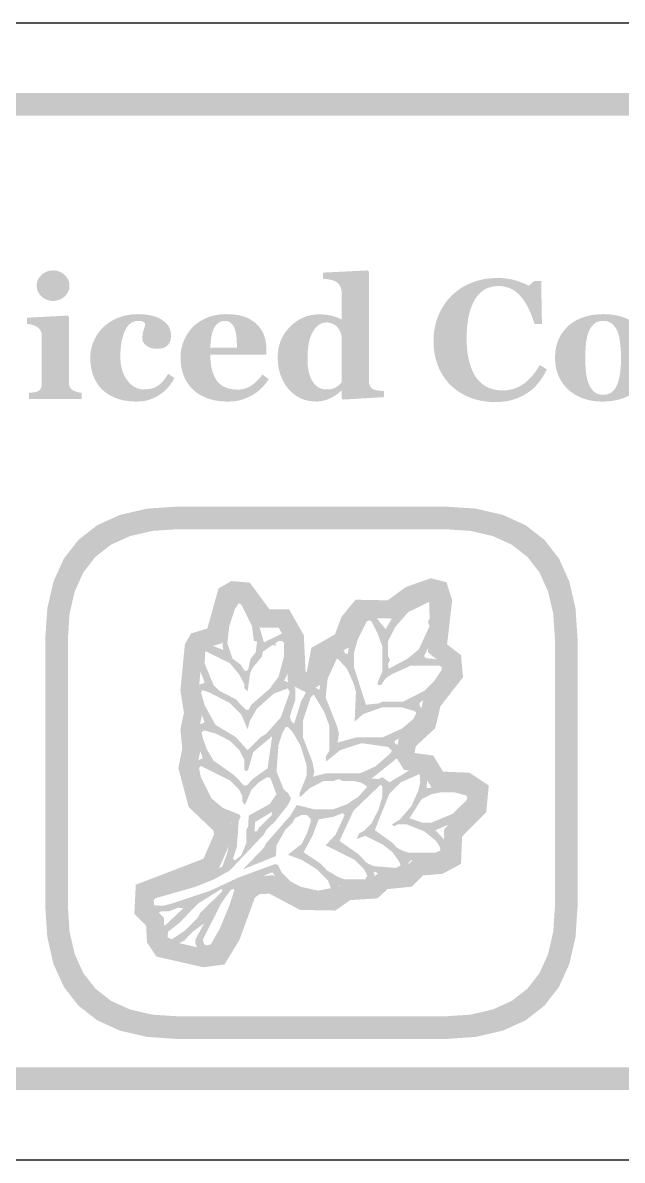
# Model space of a CAD drawing. Header units: millimetres. Extents: x 6 to 297, y 55 to 451.
# Drawn here: x 223.5 to 234.09, y 362.16 to 382.24 of the extents above; entities that cross this region are included whole.
import ezdxf

# ---------------------------------------------------------------- set-up
doc = ezdxf.new("R2010")
doc.units = ezdxf.units.MM
doc.layers.add('CUT', color=1, linetype='Continuous')
doc.layers.add('RASTER', color=7, linetype='Continuous')

msp = doc.modelspace()

# ---------------------------------------------------------------- hatches: boundary and pattern name
at = {"layer": 'RASTER'}
h = msp.add_hatch(color=7, dxfattribs=at)
h.paths.add_polyline_path([(208.2, 378.8), (208.234, 379.316), (208.337, 379.763), (208.509, 380.141), (208.75, 380.45), (209.059, 380.691), (209.438, 380.862), (209.884, 380.966), (210.4, 381), (267.6, 381), (268.116, 380.966), (268.563, 380.862), (268.941, 380.691), (269.25, 380.45), (269.491, 380.141), (269.663, 379.763), (269.766, 379.316), (269.8, 378.8), (269.8, 365.6), (269.766, 365.084), (269.662, 364.638), (269.491, 364.259), (269.25, 363.95), (268.941, 363.709), (268.563, 363.538), (268.116, 363.434), (267.6, 363.4), (210.4, 363.4), (209.884, 363.434), (209.438, 363.538), (209.059, 363.709), (208.75, 363.95), (208.509, 364.259), (208.337, 364.638), (208.234, 365.084), (208.2, 365.6)])
h.paths.add_polyline_path([(208.6, 378.8), (208.6, 365.6), (208.628, 365.178), (208.712, 364.813), (208.853, 364.503), (209.05, 364.25), (209.303, 364.053), (209.613, 363.912), (209.978, 363.828), (210.4, 363.8), (267.6, 363.8), (268.022, 363.828), (268.388, 363.912), (268.697, 364.053), (268.95, 364.25), (269.147, 364.503), (269.287, 364.813), (269.372, 365.178), (269.4, 365.6), (269.4, 378.8), (269.372, 379.222), (269.287, 379.588), (269.147, 379.897), (268.95, 380.15), (268.697, 380.347), (268.388, 380.488), (268.022, 380.572), (267.6, 380.6), (210.4, 380.6), (209.978, 380.572), (209.613, 380.488), (209.303, 380.347), (209.05, 380.15), (208.853, 379.897), (208.712, 379.588), (208.628, 379.222), (208.6, 378.8)], flags=0)
h = msp.add_hatch(color=7, dxfattribs=at)
h.paths.add_polyline_path([(224.542, 375.6), (223.616, 375.6), (223.616, 375.707), (223.626, 375.708), (223.635, 375.708), (223.645, 375.709), (223.654, 375.71), (223.663, 375.711), (223.673, 375.712), (223.682, 375.713), (223.691, 375.714), (223.7, 375.715), (223.709, 375.717), (223.717, 375.718), (223.725, 375.72), (223.733, 375.722), (223.74, 375.724), (223.747, 375.726), (223.754, 375.729), (223.765, 375.734), (223.776, 375.739), (223.785, 375.744), (223.794, 375.75), (223.802, 375.757), (223.809, 375.764), (223.815, 375.771), (223.82, 375.779), (223.824, 375.788), (223.828, 375.797), (223.831, 375.807), (223.834, 375.818), (223.836, 375.829), (223.838, 375.841), (223.839, 375.853), (223.839, 375.867), (223.839, 376.719), (223.839, 376.732), (223.837, 376.744), (223.836, 376.756), (223.833, 376.767), (223.83, 376.778), (223.826, 376.789), (223.821, 376.799), (223.815, 376.809), (223.809, 376.819), (223.803, 376.828), (223.796, 376.836), (223.789, 376.844), (223.782, 376.852), (223.774, 376.859), (223.765, 376.865), (223.757, 376.871), (223.75, 376.876), (223.742, 376.88), (223.733, 376.884), (223.724, 376.889), (223.713, 376.893), (223.702, 376.897), (223.69, 376.901), (223.677, 376.905), (223.664, 376.909), (223.651, 376.913), (223.638, 376.916), (223.626, 376.918), (223.614, 376.921), (223.602, 376.923), (223.591, 376.924), (223.58, 376.926), (223.58, 377.033), (224.297, 377.071), (224.319, 377.049), (224.319, 375.886), (224.32, 375.873), (224.321, 375.861), (224.322, 375.849), (224.325, 375.838), (224.328, 375.828), (224.332, 375.817), (224.336, 375.808), (224.341, 375.798), (224.347, 375.79), (224.353, 375.782), (224.36, 375.774), (224.368, 375.767), (224.376, 375.761), (224.385, 375.755), (224.394, 375.75), (224.404, 375.745), (224.412, 375.742), (224.419, 375.739), (224.427, 375.736), (224.435, 375.733), (224.443, 375.73), (224.452, 375.727), (224.46, 375.724), (224.469, 375.722), (224.478, 375.719), (224.487, 375.717), (224.496, 375.715), (224.505, 375.713), (224.514, 375.711), (224.523, 375.709), (224.533, 375.708), (224.542, 375.707)])
h.paths.add_polyline_path([(224.328, 377.598), (224.327, 377.571), (224.323, 377.544), (224.316, 377.519), (224.307, 377.495), (224.295, 377.472), (224.28, 377.45), (224.263, 377.428), (224.242, 377.408), (224.221, 377.39), (224.198, 377.374), (224.174, 377.361), (224.149, 377.35), (224.123, 377.341), (224.096, 377.335), (224.068, 377.331), (224.04, 377.33), (224.01, 377.331), (223.982, 377.335), (223.955, 377.341), (223.929, 377.35), (223.904, 377.361), (223.88, 377.374), (223.857, 377.39), (223.835, 377.408), (223.815, 377.428), (223.798, 377.45), (223.783, 377.472), (223.771, 377.495), (223.762, 377.519), (223.755, 377.544), (223.751, 377.571), (223.75, 377.598), (223.751, 377.625), (223.755, 377.652), (223.762, 377.677), (223.771, 377.701), (223.783, 377.725), (223.798, 377.747), (223.815, 377.768), (223.835, 377.788), (223.857, 377.807), (223.88, 377.823), (223.904, 377.837), (223.929, 377.848), (223.955, 377.856), (223.982, 377.863), (224.01, 377.866), (224.04, 377.868), (224.069, 377.866), (224.097, 377.863), (224.124, 377.856), (224.15, 377.848), (224.175, 377.837), (224.199, 377.823), (224.221, 377.807), (224.243, 377.788), (224.263, 377.768), (224.28, 377.747), (224.295, 377.725), (224.307, 377.701), (224.316, 377.677), (224.323, 377.652), (224.327, 377.625), (224.328, 377.598)])
h = msp.add_hatch(color=7, dxfattribs=at)
h.paths.add_polyline_path([(229.88, 375.631), (229.158, 375.588), (229.136, 375.609), (229.136, 375.744), (229.125, 375.746), (229.107, 375.727), (229.086, 375.709), (229.065, 375.691), (229.041, 375.674), (229.016, 375.657), (228.989, 375.641), (228.961, 375.626), (228.931, 375.611), (228.901, 375.597), (228.87, 375.586), (228.839, 375.576), (228.809, 375.568), (228.778, 375.561), (228.747, 375.557), (228.716, 375.554), (228.685, 375.553), (228.612, 375.557), (228.543, 375.567), (228.477, 375.584), (228.415, 375.608), (228.355, 375.639), (228.299, 375.677), (228.246, 375.721), (228.197, 375.773), (228.152, 375.83), (228.113, 375.891), (228.08, 375.956), (228.053, 376.025), (228.032, 376.098), (228.017, 376.175), (228.008, 376.256), (228.005, 376.341), (228.008, 376.417), (228.018, 376.49), (228.035, 376.561), (228.059, 376.628), (228.089, 376.693), (228.126, 376.755), (228.169, 376.815), (228.219, 376.871), (228.275, 376.923), (228.332, 376.968), (228.393, 377.006), (228.457, 377.037), (228.523, 377.062), (228.592, 377.079), (228.664, 377.089), (228.739, 377.093), (228.769, 377.092), (228.798, 377.091), (228.827, 377.089), (228.855, 377.086), (228.883, 377.082), (228.911, 377.077), (228.938, 377.072), (228.964, 377.066), (228.99, 377.059), (229.014, 377.051), (229.037, 377.044), (229.059, 377.036), (229.08, 377.028), (229.099, 377.02), (229.116, 377.011), (229.133, 377.002), (229.133, 377.481), (229.132, 377.494), (229.131, 377.508), (229.13, 377.521), (229.127, 377.533), (229.124, 377.546), (229.12, 377.558), (229.116, 377.571), (229.111, 377.583), (229.105, 377.594), (229.099, 377.605), (229.092, 377.615), (229.085, 377.625), (229.078, 377.634), (229.07, 377.642), (229.061, 377.65), (229.052, 377.657), (229.041, 377.664), (229.028, 377.672), (229.015, 377.678), (229.001, 377.684), (228.987, 377.69), (228.971, 377.695), (228.955, 377.699), (228.939, 377.703), (228.922, 377.706), (228.905, 377.709), (228.888, 377.712), (228.87, 377.715), (228.853, 377.717), (228.836, 377.719), (228.819, 377.721), (228.802, 377.723), (228.802, 377.829), (229.593, 377.868), (229.615, 377.844), (229.615, 375.924), (229.615, 375.91), (229.616, 375.897), (229.617, 375.884), (229.619, 375.872), (229.622, 375.861), (229.625, 375.85), (229.629, 375.84), (229.633, 375.83), (229.638, 375.821), (229.644, 375.812), (229.65, 375.804), (229.657, 375.796), (229.665, 375.789), (229.673, 375.782), (229.682, 375.776), (229.692, 375.77), (229.701, 375.766), (229.71, 375.762), (229.719, 375.759), (229.73, 375.756), (229.742, 375.753), (229.755, 375.751), (229.768, 375.748), (229.782, 375.746), (229.797, 375.745), (229.811, 375.743), (229.824, 375.742), (229.836, 375.741), (229.848, 375.74), (229.86, 375.739), (229.87, 375.738), (229.88, 375.738)])
h.paths.add_polyline_path([(229.133, 375.892), (229.133, 376.719), (229.13, 376.728), (229.127, 376.736), (229.124, 376.745), (229.121, 376.755), (229.117, 376.764), (229.113, 376.774), (229.109, 376.784), (229.104, 376.794), (229.099, 376.804), (229.094, 376.814), (229.089, 376.824), (229.082, 376.834), (229.076, 376.843), (229.069, 376.853), (229.062, 376.862), (229.054, 376.871), (229.046, 376.879), (229.038, 376.886), (229.029, 376.894), (229.019, 376.9), (229.009, 376.907), (228.999, 376.914), (228.987, 376.92), (228.975, 376.926), (228.963, 376.931), (228.95, 376.936), (228.937, 376.94), (228.923, 376.943), (228.909, 376.946), (228.895, 376.948), (228.88, 376.949), (228.865, 376.949), (228.829, 376.947), (228.795, 376.939), (228.762, 376.926), (228.731, 376.908), (228.702, 376.884), (228.675, 376.856), (228.649, 376.822), (228.625, 376.784), (228.603, 376.74), (228.583, 376.692), (228.567, 376.64), (228.554, 376.584), (228.544, 376.523), (228.537, 376.459), (228.532, 376.39), (228.531, 376.316), (228.531, 376.287), (228.532, 376.258), (228.533, 376.231), (228.535, 376.204), (228.537, 376.177), (228.54, 376.152), (228.544, 376.127), (228.548, 376.103), (228.552, 376.08), (228.558, 376.057), (228.564, 376.035), (228.571, 376.013), (228.579, 375.992), (228.587, 375.971), (228.597, 375.951), (228.607, 375.931), (228.618, 375.912), (228.63, 375.894), (228.642, 375.878), (228.655, 375.862), (228.669, 375.847), (228.684, 375.834), (228.7, 375.821), (228.716, 375.809), (228.733, 375.799), (228.751, 375.79), (228.77, 375.783), (228.789, 375.777), (228.81, 375.772), (228.831, 375.768), (228.853, 375.766), (228.876, 375.766), (228.898, 375.766), (228.919, 375.768), (228.939, 375.77), (228.958, 375.774), (228.976, 375.779), (228.993, 375.785), (229.009, 375.792), (229.024, 375.8), (229.039, 375.809), (229.053, 375.819), (229.067, 375.829), (229.081, 375.84), (229.094, 375.852), (229.107, 375.864), (229.12, 375.878), (229.133, 375.892)], flags=0)
for points in [[(231.843, 375.544), (231.786, 375.545), (231.73, 375.549), (231.676, 375.555), (231.622, 375.563), (231.569, 375.573), (231.516, 375.586), (231.465, 375.601), (231.415, 375.618), (231.366, 375.638), (231.319, 375.659), (231.273, 375.683), (231.229, 375.709), (231.186, 375.737), (231.145, 375.767), (231.106, 375.799), (231.068, 375.833), (231.033, 375.868), (230.999, 375.906), (230.968, 375.945), (230.938, 375.987), (230.911, 376.03), (230.885, 376.076), (230.861, 376.124), (230.839, 376.173), (230.82, 376.225), (230.803, 376.277), (230.788, 376.331), (230.777, 376.386), (230.768, 376.443), (230.761, 376.5), (230.757, 376.559), (230.756, 376.62), (230.757, 376.679), (230.761, 376.738), (230.768, 376.796), (230.777, 376.852), (230.789, 376.908), (230.803, 376.962), (230.82, 377.015), (230.84, 377.067), (230.862, 377.118), (230.886, 377.167), (230.913, 377.214), (230.941, 377.259), (230.972, 377.303), (231.005, 377.345), (231.04, 377.385), (231.077, 377.424), (231.115, 377.46), (231.155, 377.494), (231.197, 377.525), (231.241, 377.555), (231.287, 377.583), (231.335, 377.608), (231.384, 377.632), (231.436, 377.653), (231.488, 377.672), (231.542, 377.689), (231.597, 377.703), (231.652, 377.714), (231.709, 377.723), (231.766, 377.729), (231.825, 377.733), (231.884, 377.734), (231.927, 377.734), (231.968, 377.732), (232.009, 377.728), (232.049, 377.724), (232.088, 377.718), (232.126, 377.711), (232.163, 377.702), (232.199, 377.693), (232.234, 377.682), (232.267, 377.671), (232.299, 377.66), (232.33, 377.648), (232.359, 377.636), (232.387, 377.624), (232.414, 377.611), (232.439, 377.598), (232.53, 377.679), (232.657, 377.679), (232.67, 376.92), (232.542, 376.92), (232.513, 377.004), (232.484, 377.082), (232.453, 377.154), (232.421, 377.221), (232.387, 377.282), (232.352, 377.337), (232.316, 377.386), (232.278, 377.43), (232.238, 377.468), (232.197, 377.501), (232.153, 377.529), (232.107, 377.552), (232.059, 377.569), (232.009, 377.582), (231.957, 377.59), (231.903, 377.592), (231.836, 377.588), (231.773, 377.577), (231.715, 377.558), (231.66, 377.532), (231.61, 377.497), (231.564, 377.456), (231.522, 377.407), (231.484, 377.35), (231.45, 377.286), (231.421, 377.216), (231.396, 377.14), (231.376, 377.058), (231.361, 376.97), (231.349, 376.876), (231.343, 376.776), (231.34, 376.669), (231.341, 376.609), (231.343, 376.55), (231.347, 376.494), (231.353, 376.44), (231.36, 376.388), (231.368, 376.339), (231.378, 376.292), (231.389, 376.247), (231.402, 376.204), (231.416, 376.163), (231.43, 376.125), (231.446, 376.089), (231.462, 376.055), (231.48, 376.022), (231.498, 375.993), (231.518, 375.965), (231.539, 375.938), (231.562, 375.913), (231.586, 375.89), (231.61, 375.868), (231.636, 375.849), (231.662, 375.831), (231.69, 375.815), (231.718, 375.801), (231.748, 375.789), (231.778, 375.779), (231.809, 375.77), (231.84, 375.762), (231.873, 375.757), (231.906, 375.753), (231.94, 375.75), (231.975, 375.749), (232.025, 375.751), (232.074, 375.756), (232.122, 375.765), (232.169, 375.777), (232.214, 375.793), (232.257, 375.812), (232.299, 375.835), (232.34, 375.861), (232.38, 375.89), (232.419, 375.924), (232.456, 375.96), (232.493, 376.001), (232.529, 376.045), (232.565, 376.092), (232.599, 376.143), (232.632, 376.198), (232.758, 376.121), (232.742, 376.09), (232.726, 376.059), (232.709, 376.029), (232.691, 375.999), (232.673, 375.971), (232.654, 375.943), (232.635, 375.917), (232.615, 375.891), (232.594, 375.866), (232.573, 375.842), (232.551, 375.818), (232.528, 375.796), (232.504, 375.775), (232.48, 375.754), (232.455, 375.734), (232.429, 375.716), (232.399, 375.696), (232.369, 375.678), (232.339, 375.66), (232.307, 375.644), (232.275, 375.629), (232.242, 375.615), (232.208, 375.602), (232.173, 375.59), (232.137, 375.579), (232.1, 375.57), (232.061, 375.562), (232.021, 375.556), (231.978, 375.551), (231.935, 375.547), (231.89, 375.545), (231.843, 375.544)], [(225.513, 375.553), (225.463, 375.554), (225.414, 375.557), (225.367, 375.561), (225.321, 375.568), (225.277, 375.576), (225.235, 375.586), (225.193, 375.599), (225.154, 375.612), (225.115, 375.628), (225.079, 375.645), (225.044, 375.663), (225.011, 375.683), (224.98, 375.703), (224.95, 375.726), (224.923, 375.749), (224.896, 375.774), (224.872, 375.801), (224.849, 375.829), (224.828, 375.858), (224.808, 375.888), (224.79, 375.919), (224.774, 375.952), (224.759, 375.985), (224.746, 376.02), (224.734, 376.056), (224.724, 376.093), (224.715, 376.13), (224.708, 376.169), (224.703, 376.208), (224.699, 376.248), (224.697, 376.288), (224.696, 376.329), (224.697, 376.367), (224.7, 376.405), (224.704, 376.442), (224.711, 376.478), (224.72, 376.514), (224.73, 376.55), (224.742, 376.585), (224.757, 376.62), (224.772, 376.653), (224.79, 376.686), (224.808, 376.718), (224.828, 376.749), (224.849, 376.778), (224.872, 376.807), (224.896, 376.835), (224.921, 376.861), (224.949, 376.887), (224.978, 376.912), (225.009, 376.935), (225.041, 376.957), (225.075, 376.978), (225.111, 376.997), (225.148, 377.015), (225.187, 377.032), (225.228, 377.047), (225.269, 377.06), (225.311, 377.071), (225.354, 377.08), (225.399, 377.087), (225.444, 377.092), (225.491, 377.095), (225.538, 377.096), (225.604, 377.094), (225.666, 377.089), (225.724, 377.081), (225.779, 377.07), (225.831, 377.056), (225.879, 377.038), (225.923, 377.018), (225.964, 376.994), (226.001, 376.967), (226.033, 376.938), (226.06, 376.907), (226.082, 376.874), (226.099, 376.839), (226.111, 376.801), (226.119, 376.761), (226.121, 376.719), (226.12, 376.693), (226.118, 376.669), (226.113, 376.646), (226.107, 376.624), (226.099, 376.603), (226.09, 376.584), (226.078, 376.566), (226.065, 376.549), (226.05, 376.534), (226.033, 376.521), (226.012, 376.51), (225.99, 376.501), (225.964, 376.494), (225.937, 376.489), (225.906, 376.486), (225.874, 376.485), (225.847, 376.486), (225.821, 376.488), (225.796, 376.492), (225.773, 376.498), (225.75, 376.505), (225.729, 376.514), (225.709, 376.525), (225.69, 376.538), (225.672, 376.551), (225.657, 376.566), (225.645, 376.582), (225.634, 376.598), (225.626, 376.616), (225.62, 376.635), (225.617, 376.654), (225.616, 376.675), (225.616, 376.693), (225.617, 376.711), (225.619, 376.729), (225.622, 376.747), (225.625, 376.764), (225.629, 376.782), (225.634, 376.8), (225.639, 376.817), (225.645, 376.834), (225.65, 376.85), (225.654, 376.865), (225.658, 376.879), (225.661, 376.892), (225.664, 376.904), (225.666, 376.915), (225.667, 376.924), (225.663, 376.931), (225.658, 376.937), (225.654, 376.942), (225.649, 376.947), (225.643, 376.952), (225.638, 376.957), (225.632, 376.961), (225.626, 376.965), (225.619, 376.968), (225.612, 376.971), (225.603, 376.973), (225.594, 376.975), (225.584, 376.976), (225.573, 376.978), (225.561, 376.978), (225.548, 376.978), (225.532, 376.978), (225.516, 376.976), (225.501, 376.974), (225.485, 376.971), (225.471, 376.966), (225.456, 376.961), (225.442, 376.955), (225.428, 376.948), (225.415, 376.939), (225.402, 376.929), (225.389, 376.918), (225.376, 376.905), (225.363, 376.891), (225.351, 376.875), (225.339, 376.858), (225.327, 376.839), (225.316, 376.82), (225.306, 376.8), (225.296, 376.777), (225.286, 376.754), (225.278, 376.728), (225.269, 376.701), (225.262, 376.673), (225.255, 376.643), (225.248, 376.611), (225.243, 376.578), (225.238, 376.544), (225.234, 376.507), (225.231, 376.47), (225.229, 376.43), (225.228, 376.39), (225.228, 376.347), (225.229, 376.283), (225.235, 376.223), (225.245, 376.166), (225.258, 376.112), (225.275, 376.061), (225.296, 376.013), (225.321, 375.968), (225.35, 375.927), (225.381, 375.889), (225.414, 375.857), (225.448, 375.829), (225.484, 375.807), (225.521, 375.789), (225.56, 375.777), (225.6, 375.769), (225.642, 375.767), (225.682, 375.768), (225.719, 375.772), (225.755, 375.777), (225.788, 375.785), (225.819, 375.795), (225.848, 375.808), (225.876, 375.823), (225.901, 375.84), (225.924, 375.859), (225.947, 375.88), (225.97, 375.902), (225.991, 375.927), (226.012, 375.954), (226.033, 375.982), (226.052, 376.013), (226.071, 376.045), (226.181, 375.969), (226.17, 375.947), (226.157, 375.925), (226.145, 375.904), (226.131, 375.884), (226.118, 375.863), (226.103, 375.844), (226.088, 375.825), (226.073, 375.806), (226.057, 375.788), (226.04, 375.77), (226.022, 375.753), (226.004, 375.736), (225.984, 375.72), (225.964, 375.704), (225.943, 375.689), (225.922, 375.675), (225.899, 375.66), (225.876, 375.647), (225.852, 375.634), (225.829, 375.622), (225.805, 375.611), (225.782, 375.601), (225.758, 375.592), (225.734, 375.584), (225.71, 375.577), (225.685, 375.57), (225.659, 375.565), (225.631, 375.561), (225.603, 375.557), (225.574, 375.555), (225.544, 375.554), (225.513, 375.553)]]:
    msp.add_hatch(color=7, dxfattribs=at).paths.add_polyline_path(points)
h = msp.add_hatch(color=7, dxfattribs=at)
h.paths.add_polyline_path([(227.845, 375.95), (227.832, 375.929), (227.818, 375.909), (227.804, 375.889), (227.789, 375.869), (227.773, 375.849), (227.756, 375.83), (227.739, 375.811), (227.721, 375.793), (227.703, 375.774), (227.684, 375.757), (227.664, 375.74), (227.644, 375.724), (227.623, 375.708), (227.602, 375.694), (227.579, 375.679), (227.557, 375.666), (227.532, 375.652), (227.507, 375.64), (227.483, 375.628), (227.458, 375.617), (227.433, 375.607), (227.408, 375.598), (227.383, 375.589), (227.358, 375.582), (227.333, 375.575), (227.306, 375.569), (227.279, 375.564), (227.25, 375.56), (227.221, 375.557), (227.191, 375.555), (227.16, 375.554), (227.127, 375.553), (227.074, 375.554), (227.023, 375.557), (226.973, 375.562), (226.925, 375.569), (226.88, 375.577), (226.836, 375.588), (226.793, 375.6), (226.753, 375.615), (226.715, 375.631), (226.678, 375.648), (226.643, 375.667), (226.609, 375.687), (226.578, 375.708), (226.548, 375.731), (226.52, 375.755), (226.493, 375.78), (226.468, 375.807), (226.445, 375.835), (226.424, 375.863), (226.404, 375.894), (226.385, 375.925), (226.369, 375.957), (226.354, 375.991), (226.34, 376.026), (226.328, 376.061), (226.318, 376.098), (226.309, 376.135), (226.302, 376.173), (226.297, 376.212), (226.293, 376.251), (226.29, 376.291), (226.29, 376.332), (226.29, 376.37), (226.293, 376.406), (226.297, 376.443), (226.303, 376.479), (226.311, 376.514), (226.32, 376.55), (226.332, 376.584), (226.344, 376.619), (226.359, 376.653), (226.375, 376.685), (226.392, 376.717), (226.411, 376.748), (226.431, 376.778), (226.453, 376.807), (226.476, 376.835), (226.5, 376.863), (226.526, 376.888), (226.554, 376.912), (226.583, 376.935), (226.613, 376.957), (226.645, 376.977), (226.679, 376.996), (226.715, 377.014), (226.752, 377.031), (226.79, 377.046), (226.83, 377.059), (226.87, 377.07), (226.912, 377.079), (226.955, 377.087), (226.999, 377.092), (227.045, 377.095), (227.091, 377.096), (227.141, 377.095), (227.189, 377.092), (227.234, 377.089), (227.278, 377.083), (227.319, 377.076), (227.357, 377.068), (227.394, 377.057), (227.428, 377.046), (227.46, 377.033), (227.491, 377.019), (227.52, 377.003), (227.548, 376.986), (227.575, 376.969), (227.6, 376.95), (227.624, 376.929), (227.646, 376.908), (227.666, 376.887), (227.685, 376.864), (227.702, 376.841), (227.718, 376.817), (227.733, 376.792), (227.746, 376.766), (227.757, 376.739), (227.768, 376.711), (227.777, 376.683), (227.784, 376.654), (227.791, 376.624), (227.796, 376.595), (227.8, 376.565), (227.803, 376.535), (227.805, 376.504), (227.806, 376.473), (227.806, 376.378), (226.815, 376.378), (226.817, 376.305), (226.823, 376.237), (226.832, 376.173), (226.844, 376.113), (226.861, 376.059), (226.881, 376.008), (226.904, 375.962), (226.931, 375.921), (226.962, 375.884), (226.998, 375.852), (227.037, 375.825), (227.081, 375.803), (227.129, 375.786), (227.181, 375.774), (227.238, 375.767), (227.299, 375.764), (227.333, 375.765), (227.366, 375.769), (227.398, 375.775), (227.43, 375.783), (227.46, 375.794), (227.49, 375.806), (227.518, 375.822), (227.546, 375.84), (227.573, 375.859), (227.599, 375.88), (227.624, 375.902), (227.648, 375.925), (227.671, 375.95), (227.693, 375.975), (227.714, 376.002), (227.734, 376.031)])
h.paths.add_polyline_path([(227.286, 376.507), (227.286, 376.529), (227.285, 376.551), (227.284, 376.573), (227.283, 376.596), (227.282, 376.618), (227.281, 376.641), (227.279, 376.664), (227.277, 376.687), (227.274, 376.709), (227.272, 376.731), (227.268, 376.751), (227.265, 376.771), (227.261, 376.789), (227.256, 376.806), (227.251, 376.823), (227.246, 376.838), (227.24, 376.854), (227.232, 376.87), (227.225, 376.885), (227.217, 376.898), (227.208, 376.911), (227.198, 376.922), (227.188, 376.932), (227.178, 376.942), (227.167, 376.95), (227.155, 376.957), (227.142, 376.963), (227.129, 376.968), (227.115, 376.972), (227.1, 376.975), (227.085, 376.976), (227.069, 376.977), (227.041, 376.975), (227.015, 376.97), (226.991, 376.961), (226.967, 376.948), (226.946, 376.932), (226.925, 376.913), (226.906, 376.889), (226.889, 376.863), (226.873, 376.832), (226.859, 376.797), (226.847, 376.758), (226.837, 376.715), (226.828, 376.668), (226.822, 376.616), (226.818, 376.561), (226.815, 376.501)], flags=0)
h = msp.add_hatch(color=7, dxfattribs=at)
h.paths.add_polyline_path([(234.378, 376.88), (234.405, 376.854), (234.429, 376.827), (234.453, 376.799), (234.474, 376.769), (234.494, 376.738), (234.512, 376.706), (234.529, 376.673), (234.544, 376.639), (234.557, 376.603), (234.569, 376.567), (234.579, 376.53), (234.587, 376.492), (234.593, 376.454), (234.598, 376.414), (234.6, 376.375), (234.601, 376.334), (234.6, 376.294), (234.598, 376.254), (234.593, 376.215), (234.587, 376.176), (234.579, 376.138), (234.569, 376.1), (234.558, 376.063), (234.545, 376.027), (234.53, 375.992), (234.513, 375.957), (234.495, 375.925), (234.475, 375.893), (234.454, 375.863), (234.431, 375.834), (234.406, 375.806), (234.38, 375.78), (234.35, 375.754), (234.319, 375.728), (234.287, 375.705), (234.253, 375.683), (234.218, 375.663), (234.181, 375.644), (234.143, 375.627), (234.104, 375.612), (234.063, 375.598), (234.021, 375.586), (233.977, 375.576), (233.932, 375.568), (233.885, 375.561), (233.837, 375.557), (233.788, 375.554), (233.737, 375.553), (233.693, 375.554), (233.649, 375.556), (233.607, 375.56), (233.565, 375.566), (233.525, 375.573), (233.485, 375.582), (233.446, 375.592), (233.408, 375.604), (233.371, 375.618), (233.335, 375.633), (233.3, 375.65), (233.266, 375.668), (233.234, 375.689), (233.202, 375.71), (233.172, 375.733), (233.142, 375.758), (233.115, 375.783), (233.089, 375.81), (233.065, 375.838), (233.042, 375.868), (233.021, 375.899), (233.001, 375.931), (232.983, 375.965), (232.966, 376.001), (232.951, 376.037), (232.938, 376.075), (232.927, 376.114), (232.918, 376.154), (232.911, 376.194), (232.906, 376.236), (232.903, 376.279), (232.902, 376.324), (232.903, 376.367), (232.905, 376.409), (232.91, 376.45), (232.916, 376.49), (232.924, 376.528), (232.934, 376.565), (232.945, 376.602), (232.958, 376.636), (232.973, 376.67), (232.99, 376.703), (233.008, 376.735), (233.029, 376.766), (233.051, 376.796), (233.075, 376.825), (233.1, 376.853), (233.127, 376.88), (233.155, 376.905), (233.185, 376.929), (233.216, 376.951), (233.248, 376.971), (233.283, 376.99), (233.318, 377.008), (233.356, 377.024), (233.395, 377.039), (233.435, 377.052), (233.477, 377.064), (233.519, 377.074), (233.563, 377.082), (233.608, 377.088), (233.654, 377.092), (233.702, 377.095), (233.75, 377.096), (233.801, 377.095), (233.849, 377.092), (233.897, 377.088), (233.943, 377.082), (233.987, 377.074), (234.03, 377.064), (234.071, 377.052), (234.111, 377.039), (234.149, 377.024), (234.186, 377.008), (234.222, 376.99), (234.256, 376.971), (234.289, 376.951), (234.32, 376.929), (234.35, 376.905), (234.378, 376.88)])
h.paths.add_polyline_path([(234.003, 375.865), (234.011, 375.886), (234.018, 375.908), (234.025, 375.932), (234.031, 375.956), (234.037, 375.981), (234.042, 376.008), (234.047, 376.036), (234.051, 376.064), (234.055, 376.094), (234.058, 376.125), (234.06, 376.158), (234.063, 376.191), (234.064, 376.226), (234.065, 376.262), (234.066, 376.299), (234.066, 376.337), (234.066, 376.363), (234.065, 376.39), (234.064, 376.418), (234.063, 376.447), (234.061, 376.476), (234.058, 376.507), (234.055, 376.539), (234.052, 376.571), (234.048, 376.603), (234.044, 376.634), (234.039, 376.662), (234.033, 376.689), (234.028, 376.714), (234.022, 376.738), (234.015, 376.759), (234.008, 376.779), (233.999, 376.802), (233.989, 376.823), (233.978, 376.843), (233.966, 376.862), (233.953, 376.879), (233.94, 376.895), (233.926, 376.91), (233.91, 376.924), (233.894, 376.937), (233.877, 376.947), (233.859, 376.956), (233.84, 376.964), (233.82, 376.97), (233.798, 376.974), (233.776, 376.976), (233.753, 376.977), (233.728, 376.976), (233.704, 376.973), (233.681, 376.969), (233.659, 376.963), (233.639, 376.955), (233.62, 376.945), (233.603, 376.933), (233.587, 376.92), (233.572, 376.905), (233.557, 376.889), (233.544, 376.872), (233.532, 376.854), (233.52, 376.835), (233.509, 376.815), (233.5, 376.794), (233.491, 376.772), (233.483, 376.751), (233.477, 376.728), (233.47, 376.705), (233.465, 376.681), (233.46, 376.656), (233.455, 376.631), (233.451, 376.604), (233.448, 376.576), (233.445, 376.548), (233.443, 376.52), (233.441, 376.491), (233.439, 376.462), (233.438, 376.433), (233.437, 376.403), (233.437, 376.373), (233.437, 376.343), (233.437, 376.304), (233.437, 376.266), (233.438, 376.231), (233.439, 376.197), (233.441, 376.165), (233.442, 376.134), (233.444, 376.105), (233.447, 376.078), (233.45, 376.052), (233.454, 376.026), (233.459, 376), (233.464, 375.973), (233.471, 375.947), (233.479, 375.921), (233.487, 375.894), (233.497, 375.868), (233.505, 375.846), (233.515, 375.825), (233.526, 375.805), (233.538, 375.787), (233.55, 375.769), (233.564, 375.753), (233.578, 375.738), (233.593, 375.725), (233.61, 375.712), (233.627, 375.701), (233.645, 375.692), (233.665, 375.685), (233.685, 375.679), (233.707, 375.675), (233.729, 375.673), (233.753, 375.672), (233.775, 375.673), (233.795, 375.675), (233.815, 375.679), (233.835, 375.684), (233.853, 375.691), (233.871, 375.699), (233.888, 375.709), (233.904, 375.721), (233.919, 375.734), (233.934, 375.748), (233.947, 375.764), (233.96, 375.781), (233.972, 375.8), (233.983, 375.82), (233.994, 375.842), (234.003, 375.865)], flags=0)
h = msp.add_hatch(color=7, dxfattribs=at)
h.paths.add_polyline_path([(223.9, 371.35), (223.937, 371.901), (224.047, 372.378), (224.23, 372.782), (224.488, 373.112), (224.818, 373.37), (225.222, 373.553), (225.699, 373.663), (226.25, 373.7), (230.95, 373.7), (231.501, 373.663), (231.978, 373.553), (232.382, 373.37), (232.713, 373.112), (232.97, 372.782), (233.153, 372.378), (233.263, 371.901), (233.3, 371.35), (233.3, 366.65), (233.263, 366.099), (233.153, 365.622), (232.97, 365.218), (232.713, 364.888), (232.382, 364.63), (231.978, 364.447), (231.501, 364.337), (230.95, 364.3), (226.25, 364.3), (225.699, 364.337), (225.222, 364.447), (224.818, 364.63), (224.488, 364.888), (224.23, 365.218), (224.047, 365.622), (223.937, 366.099), (223.9, 366.65)])
h.paths.add_polyline_path([(224.3, 371.35), (224.3, 366.65), (224.33, 366.193), (224.422, 365.797), (224.574, 365.462), (224.788, 365.188), (225.062, 364.974), (225.397, 364.822), (225.793, 364.73), (226.25, 364.7), (230.95, 364.7), (231.407, 364.73), (231.803, 364.822), (232.138, 364.974), (232.413, 365.188), (232.626, 365.462), (232.778, 365.797), (232.87, 366.193), (232.9, 366.65), (232.9, 371.35), (232.87, 371.807), (232.778, 372.203), (232.626, 372.538), (232.413, 372.813), (232.138, 373.026), (231.803, 373.178), (231.407, 373.27), (230.95, 373.3), (226.25, 373.3), (225.793, 373.27), (225.397, 373.178), (225.062, 373.026), (224.788, 372.813), (224.574, 372.538), (224.422, 372.203), (224.33, 371.807), (224.3, 371.35)], flags=0)
h = msp.add_hatch(color=7, dxfattribs=at)
h.paths.add_polyline_path([(230.708, 372.434), (230.985, 372.363), (231.085, 372.042), (230.995, 371.267), (231.242, 371.076), (231.277, 370.686), (230.879, 370.176), (230.786, 369.786), (230.443, 369.469), (230.423, 369.355), (230.427, 369.348), (230.752, 369.304), (230.924, 369.021), (231.394, 369), (231.731, 368.775), (231.687, 368.306), (231.26, 367.873), (231.242, 367.392), (230.915, 367.216), (230.57, 367.188), (230.371, 366.989), (229.943, 366.946), (229.767, 366.783), (229.285, 366.752), (229.025, 366.568), (228.397, 366.579), (227.859, 366.867), (227.681, 366.856), (227.604, 366.799), (227.328, 366.048), (227.066, 365.615), (226.687, 365.568), (225.863, 365.756), (225.697, 366.005), (225.681, 366.305), (225.474, 366.512), (225.499, 367.024), (226.693, 367.482), (226.881, 367.912), (226.87, 367.979), (226.432, 368.397), (226.251, 369.084), (226.32, 369.431), (226.287, 369.766), (226.349, 370.058), (226.287, 370.453), (226.366, 371.268), (226.475, 371.461), (226.762, 371.545), (226.96, 372.253), (227.186, 372.384), (227.512, 372.357), (227.861, 371.883), (228.208, 371.883), (228.466, 371.428), (228.497, 370.782), (228.51, 370.775), (228.518, 370.78), (228.599, 371.205), (229.016, 371.443), (229.132, 371.754), (229.378, 372.055), (229.946, 372.044), (230.269, 372.28)])
h.paths.add_polyline_path([(230.722, 372.1), (230.42, 371.994), (230.048, 371.722), (229.528, 371.732), (229.414, 371.592), (229.276, 371.222), (228.885, 371), (228.806, 370.583), (228.527, 370.408), (228.186, 370.581), (228.15, 371.337), (228.021, 371.563), (227.7, 371.563), (227.341, 372.05), (227.26, 372.057), (227.233, 372.041), (227.023, 371.287), (226.689, 371.19), (226.678, 371.17), (226.61, 370.463), (226.675, 370.049), (226.61, 369.748), (226.644, 369.415), (226.579, 369.094), (226.719, 368.566), (227.169, 368.136), (227.212, 367.869), (226.932, 367.231), (225.809, 366.8), (225.801, 366.638), (225.994, 366.445), (226.012, 366.11), (226.059, 366.039), (226.704, 365.893), (226.873, 365.913), (227.038, 366.187), (227.336, 366.999), (227.567, 367.169), (227.929, 367.192), (228.48, 366.898), (228.926, 366.89), (229.174, 367.066), (229.633, 367.095), (229.804, 367.253), (230.225, 367.296), (230.427, 367.498), (230.822, 367.53), (230.929, 367.587), (230.945, 368.009), (231.379, 368.45), (231.395, 368.615), (231.291, 368.684), (230.74, 368.709), (230.558, 369.007), (230.235, 369.051), (230.086, 369.29), (230.146, 369.631), (230.497, 369.955), (230.584, 370.319), (230.947, 370.783), (230.936, 370.908), (230.656, 371.124), (230.759, 372.012), (230.732, 372.098), (230.722, 372.1)], flags=0)
h = msp.add_hatch(color=7, dxfattribs=at)
h.paths.add_polyline_path([(227.26, 372.15), (227.393, 372.104), (227.527, 371.937), (227.65, 371.693), (227.761, 371.302), (228.084, 371.459), (228.161, 371.436), (228.218, 371.359), (228.218, 371.192), (228.251, 371.092), (228.185, 370.758), (228.118, 370.625), (228.261, 370.568), (228.318, 370.491), (228.318, 370.291), (228.218, 369.99), (228.241, 369.914), (228.295, 369.867), (228.418, 370.257), (228.508, 370.434), (228.619, 370.525), (228.742, 370.468), (228.785, 370.758), (228.852, 370.959), (228.976, 371.169), (229.086, 371.192), (229.176, 371.149), (229.196, 371.102), (229.243, 371.102), (229.286, 371.393), (229.51, 371.803), (229.62, 371.86), (229.663, 371.837), (229.911, 371.536), (230.011, 371.703), (230.278, 371.97), (230.488, 372.094), (230.722, 372.16), (230.765, 372.137), (230.822, 372.06), (230.822, 371.693), (230.722, 371.326), (230.588, 371.059), (230.622, 371.025), (230.889, 370.992), (230.999, 370.935), (231.022, 370.792), (230.932, 370.615), (230.845, 370.535), (230.799, 370.448), (230.511, 370.234), (230.511, 370.181), (230.588, 370.091), (230.531, 369.914), (230.365, 369.747), (230.077, 369.566), (230.064, 369.533), (230.154, 369.456), (230.154, 369.356), (230.097, 369.246), (229.663, 368.899), (229.787, 368.889), (229.854, 368.922), (229.977, 368.832), (230.355, 369.056), (230.555, 369.089), (230.655, 368.989), (230.632, 368.732), (231.289, 368.755), (231.466, 368.665), (231.49, 368.521), (231.433, 368.411), (231.166, 368.144), (230.789, 367.987), (230.965, 367.797), (231.022, 367.687), (230.999, 367.543), (230.922, 367.487), (230.789, 367.453), (230.355, 367.453), (230.321, 367.42), (230.298, 367.276), (230.221, 367.219), (229.787, 367.219), (229.72, 367.253), (229.697, 367.243), (229.72, 367.186), (229.697, 367.043), (229.553, 366.986), (229.086, 367.019), (229.043, 366.862), (228.952, 366.819), (228.518, 366.819), (228.385, 366.852), (228.141, 366.976), (227.907, 367.243), (227.393, 367.043), (227.216, 366.485), (226.993, 365.974), (226.926, 365.874), (226.816, 365.817), (226.716, 365.817), (226.605, 365.874), (226.549, 365.984), (226.549, 366.051), (226.706, 366.341), (226.505, 366.195), (226.358, 366.041), (226.181, 365.951), (226.081, 365.951), (225.991, 365.994), (225.948, 366.084), (225.971, 366.261), (226.338, 366.609), (226.248, 366.619), (226.081, 366.552), (225.948, 366.552), (225.881, 366.518), (225.737, 366.609), (225.714, 366.819), (225.737, 366.862), (225.848, 366.919), (226.549, 367.119), (227.026, 367.343), (227.116, 367.587), (227.183, 367.921), (227.183, 368.121), (226.939, 368.244), (226.739, 368.445), (226.582, 368.722), (226.515, 368.955), (226.539, 369.199), (226.682, 369.256), (226.549, 369.623), (226.549, 369.79), (226.572, 369.834), (226.716, 369.89), (226.549, 370.324), (226.549, 370.491), (226.572, 370.535), (226.716, 370.591), (226.615, 370.858), (226.592, 371.102), (226.615, 371.192), (226.682, 371.259), (226.816, 371.259), (227.039, 371.169), (227.016, 371.593), (227.083, 371.86), (227.206, 372.104)])
h.paths.add_polyline_path([(230.678, 372.017), (230.311, 371.837), (230.077, 371.57), (229.954, 371.326), (229.954, 371.059), (229.987, 370.992), (229.954, 370.925), (229.964, 370.835), (230.298, 371.015), (230.498, 371.182), (230.688, 371.593), (230.655, 371.66), (230.688, 371.726)], flags=0)
h.paths.add_polyline_path([(227.317, 371.994), (227.25, 371.893), (227.15, 371.593), (227.116, 371.292), (227.206, 371.015), (227.36, 370.902), (227.407, 370.815), (227.45, 370.792), (227.483, 370.825), (227.527, 371.015), (227.617, 371.125), (227.64, 371.316), (227.584, 371.326), (227.55, 371.593), (227.36, 371.97)], flags=0)
h.paths.add_polyline_path([(229.62, 371.693), (229.577, 371.67), (229.42, 371.359), (229.353, 371.125), (229.353, 370.858), (229.563, 370.201), (229.787, 370.224), (229.854, 370.257), (230.221, 370.257), (230.598, 370.448), (230.765, 370.615), (230.899, 370.815), (230.899, 370.868), (230.855, 370.892), (230.355, 370.892), (230.011, 370.735), (229.911, 370.668), (229.83, 370.548), (229.777, 370.548), (229.764, 370.581), (229.854, 370.792), (229.854, 371.226), (229.764, 371.469), (229.663, 371.67)], flags=0)
h.paths.add_polyline_path([(228.018, 371.326), (227.961, 371.282), (227.974, 371.236), (227.917, 371.259), (227.741, 371.136), (227.727, 371.049), (227.574, 370.868), (227.517, 370.758), (227.473, 370.434), (227.417, 370.491), (227.417, 370.558), (227.327, 370.735), (227.16, 370.935), (226.726, 371.149), (226.716, 370.925), (226.873, 370.548), (226.973, 370.448), (227.26, 370.301), (227.44, 370.114), (227.493, 370.114), (227.54, 370.201), (227.861, 370.481), (228.018, 370.691), (228.118, 371.059), (228.118, 371.292), (228.084, 371.326)], flags=0)
h.paths.add_polyline_path([(229.053, 371.025), (228.886, 370.658), (228.852, 370.324), (229.053, 369.823), (229.086, 369.69), (229.063, 369.533), (229.386, 369.623), (229.854, 369.623), (230.198, 369.78), (230.398, 369.947), (230.455, 370.057), (230.421, 370.091), (230.188, 370.157), (229.854, 370.157), (229.51, 370.034), (229.363, 369.9), (229.386, 370.424), (229.353, 370.558), (229.229, 370.835)], flags=0)
h.paths.add_polyline_path([(228.185, 370.491), (227.941, 370.401), (227.64, 370.134), (227.517, 369.924), (227.473, 369.767), (227.36, 370.034), (227.16, 370.234), (226.782, 370.424), (226.682, 370.458), (226.649, 370.424), (226.716, 370.191), (226.906, 369.847), (227.26, 369.633), (227.473, 369.4), (227.707, 369.633), (227.794, 369.68), (228.061, 369.98), (228.218, 370.424)], flags=0)
h.paths.add_polyline_path([(228.642, 370.381), (228.585, 370.324), (228.452, 369.924), (228.452, 369.623), (228.619, 369.189), (228.652, 369.022), (228.629, 368.932), (228.852, 368.989), (229.453, 368.989), (229.73, 369.112), (229.997, 369.346), (230.021, 369.389), (229.954, 369.456), (229.487, 369.523), (229.109, 369.4), (228.862, 369.199), (228.852, 369.289), (228.919, 369.389), (228.919, 369.823), (228.829, 370.067)], flags=0)
h.paths.add_polyline_path([(228.175, 369.813), (228.141, 369.8), (228.084, 369.69), (228.018, 369.49), (227.984, 369.022), (228.108, 368.712), (228.195, 368.632), (228.241, 368.545), (228.195, 368.445), (227.961, 368.144), (227.807, 367.997), (227.761, 367.911), (227.16, 367.276), (226.883, 367.119), (226.549, 366.986), (225.848, 366.785), (225.814, 366.752), (225.824, 366.662), (225.981, 366.652), (226.115, 366.685), (226.816, 366.919), (227.317, 367.153), (227.951, 367.386), (228.008, 367.376), (228.074, 367.243), (228.241, 367.076), (228.418, 366.986), (228.719, 366.919), (228.942, 366.962), (228.896, 367.096), (228.695, 367.296), (228.428, 367.463), (228.185, 367.553), (228.428, 367.744), (228.518, 367.921), (228.585, 368.121), (228.585, 368.188), (228.518, 368.254), (228.418, 368.254), (228.308, 368.198), (228.261, 368.111), (228.141, 367.997), (227.984, 367.72), (227.974, 367.53), (227.393, 367.296), (227.761, 367.677), (227.807, 367.764), (228.228, 368.244), (228.341, 368.431), (228.652, 368.355), (228.986, 368.355), (229.229, 368.445), (229.43, 368.578), (229.587, 368.755), (229.487, 368.822), (229.353, 368.855), (229.153, 368.855), (229.086, 368.889), (228.986, 368.855), (228.819, 368.855), (228.575, 368.732), (228.395, 368.565), (228.395, 368.645), (228.518, 368.955), (228.518, 369.122), (228.408, 369.48), (228.261, 369.733)], flags=0)
h.paths.add_polyline_path([(226.706, 369.747), (226.659, 369.713), (226.682, 369.623), (226.749, 369.423), (226.873, 369.213), (227.226, 368.966), (227.407, 368.779), (227.46, 368.779), (227.574, 368.899), (227.827, 369.079), (227.907, 369.647), (227.574, 369.366), (227.483, 369.056), (227.45, 369.022), (227.417, 369.056), (227.417, 369.223), (227.327, 369.4), (227.16, 369.566), (226.916, 369.69)], flags=0)
h.paths.add_polyline_path([(226.649, 369.122), (226.615, 369.089), (226.649, 368.922), (226.839, 368.545), (227.039, 368.378), (227.327, 368.264), (227.35, 368.221), (227.317, 368.154), (227.283, 367.687), (227.216, 367.487), (227.25, 367.453), (227.36, 367.543), (227.45, 367.754), (227.45, 367.987), (227.483, 368.054), (227.493, 368.244), (227.861, 368.445), (227.984, 368.622), (227.874, 368.912), (227.817, 368.922), (227.674, 368.832), (227.54, 368.698), (227.427, 368.431), (227.383, 368.488), (227.383, 368.588), (227.327, 368.698), (227.16, 368.865)], flags=0)
h.paths.add_polyline_path([(230.511, 368.979), (230.178, 368.832), (229.977, 368.632), (229.72, 367.987), (230.031, 367.764), (230.111, 367.677), (230.221, 367.62), (230.321, 367.587), (230.789, 367.587), (230.879, 367.63), (230.865, 367.697), (230.799, 367.797), (230.598, 367.964), (230.288, 368.087), (230.121, 368.087), (230.054, 368.054), (230.021, 368.087), (230.164, 368.178), (230.365, 368.411), (230.488, 368.688), (230.521, 368.822)], flags=0)
h.paths.add_polyline_path([(229.82, 368.789), (229.343, 368.331), (229.096, 367.797), (229.43, 367.563), (229.577, 367.41), (229.687, 367.353), (230.087, 367.32), (230.178, 367.363), (230.131, 367.463), (230.031, 367.597), (229.864, 367.73), (229.553, 367.887), (229.396, 367.83), (229.443, 367.931), (229.53, 367.977), (229.663, 368.111), (229.787, 368.355), (229.854, 368.588), (229.854, 368.755)], flags=0)
h.paths.add_polyline_path([(230.889, 368.655), (230.722, 368.622), (230.545, 368.532), (230.331, 368.198), (230.555, 368.121), (230.722, 368.121), (231.099, 368.278), (231.333, 368.511), (231.356, 368.555), (231.333, 368.598), (231.122, 368.655)], flags=0)
h.paths.add_polyline_path([(227.907, 368.311), (227.607, 368.131), (227.594, 367.964), (227.64, 367.964), (227.674, 368.031), (227.894, 368.244)], flags=0)
h.paths.add_polyline_path([(229.153, 368.288), (228.986, 368.221), (228.729, 368.178), (228.619, 367.887), (228.462, 367.597), (228.762, 367.396), (228.876, 367.276), (229.086, 367.153), (229.186, 367.119), (229.553, 367.119), (229.587, 367.186), (229.53, 367.296), (229.363, 367.463), (228.852, 367.72), (229.029, 367.911), (229.186, 368.254)], flags=0)
h.paths.add_polyline_path([(227.016, 366.952), (226.605, 366.695), (226.258, 366.341), (226.071, 366.195), (226.058, 366.094), (226.138, 366.061), (226.358, 366.208), (226.592, 366.442), (226.639, 366.528), (227.026, 366.909)], flags=0)
h.paths.add_polyline_path([(227.216, 366.952), (227.173, 366.929), (227.006, 366.695), (226.682, 366.051), (226.706, 365.974), (226.749, 365.951), (226.826, 365.974), (226.983, 366.251), (227.15, 366.652), (227.24, 366.929)], flags=0)

# ---------------------------------------------------------------- linework, layer by layer
at = {"layer": 'CUT'}
for points in [[(209.999, 382.24), (268.001, 382.24)], [(268.001, 362.16), (209.999, 362.16)]]:
    msp.add_lwpolyline(points, dxfattribs=at)

doc.saveas('drawing.dxf')
